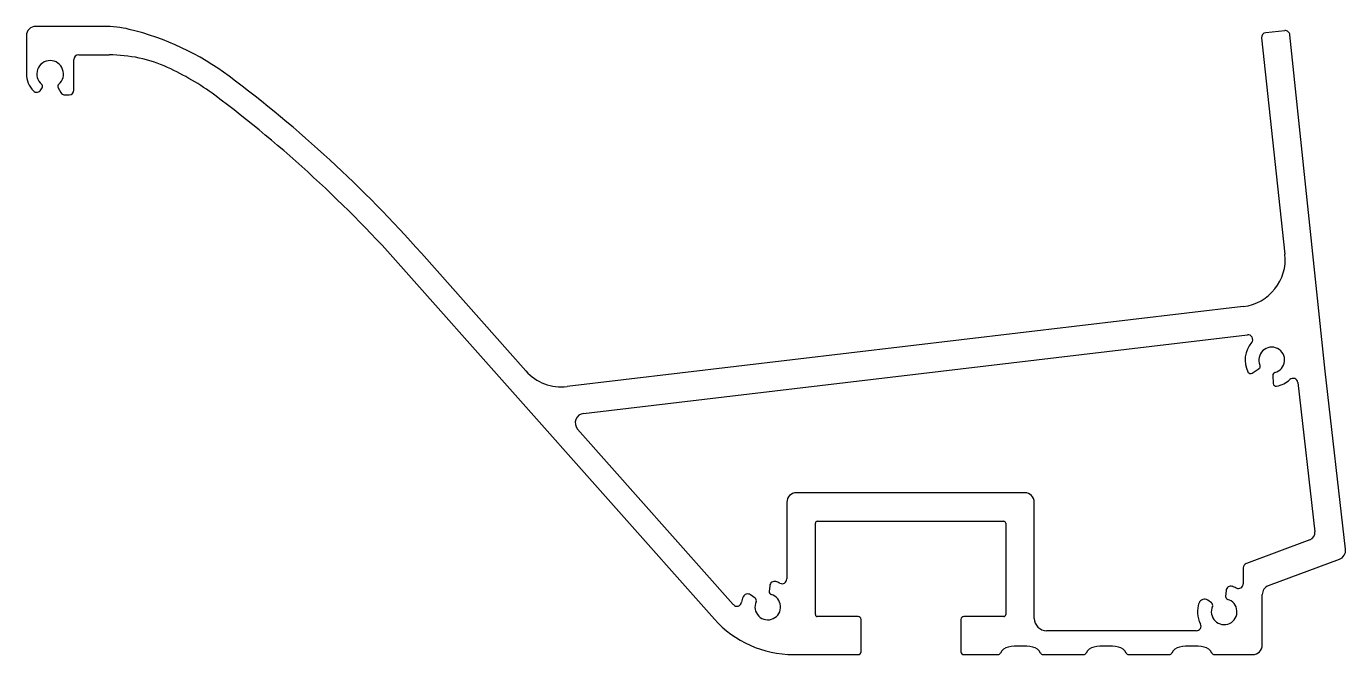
# Model space of a CAD drawing. Extents: x 2448 to 2586, y 1041 to 1107.
import ezdxf

# ---------------------------------------------------------------- set-up
doc = ezdxf.new("R2010")
doc.units = 0
doc.layers.get('0').update_dxf_attribs({"linetype": 'CONTINUOUS'})

msp = doc.modelspace()

# ---------------------------------------------------------------- linework, layer by layer
for p, q in [((2455.66, 1106.86), (2448.51, 1106.86)), ((2579.72, 1106.4), (2577.73, 1106.19)), ((2447.51, 1105.86), (2447.51, 1101.86)), ((2577.29, 1105.64), (2579.75, 1082.93)), ((2583.98, 1070.65), (2580.27, 1105.96)), ((2452.51, 1100.16), (2452.51, 1103.36)), ((2453.01, 1103.86), (2456.21, 1103.86)), ((2449.05, 1100.18), (2449.18, 1100.41)), ((2450.85, 1100.41), (2451.14, 1099.91)), ((2451.57, 1099.66), (2452.01, 1099.66)), ((2500, 1070.66), (2489.02, 1083.02)), ((2487.15, 1081.36), (2519.8, 1044.59)), ((2575.37, 1077.42), (2504.32, 1069.01)), ((2506.06, 1066.2), (2575.8, 1074.45)), ((2576.3, 1070.43), (2577.02, 1070.91)), ((2578.47, 1070.19), (2578.52, 1069.33)), ((2586.11, 1051.93), (2583.98, 1070.65)), ((2581.1, 1069.44), (2582.88, 1053.76)), ((2521.79, 1046.11), (2505.43, 1064.54)), ((2552.41, 1057.86), (2528.41, 1057.86)), ((2527.41, 1056.86), (2527.41, 1048.8)), ((2553.41, 1044.66), (2553.41, 1056.86)), ((2530.61, 1054.86), (2550.21, 1054.86)), ((2530.41, 1045.06), (2530.41, 1054.66)), ((2550.41, 1054.66), (2550.41, 1045.06)), ((2582.37, 1052.92), (2575.69, 1050.43)), ((2578.02, 1048.1), (2585.47, 1050.88)), ((2575.36, 1049.96), (2575.36, 1048.3)), ((2525.61, 1048.09), (2525.56, 1047.47)), ((2524.09, 1046.79), (2523.58, 1047.14)), ((2572.04, 1046.29), (2571.63, 1046.57)), ((2573.56, 1047.59), (2573.51, 1046.97)), ((2577.36, 1041.86), (2577.36, 1047.16)), ((2534.91, 1044.86), (2530.61, 1044.86)), ((2535.21, 1041.16), (2535.21, 1044.56)), ((2545.71, 1044.56), (2545.71, 1041.16)), ((2550.21, 1044.86), (2546.01, 1044.86)), ((2570.43, 1043.36), (2554.71, 1043.36)), ((2528.1, 1040.86), (2534.91, 1040.86)), ((2546.01, 1040.86), (2549.6, 1040.86)), ((2554.33, 1040.86), (2558.6, 1040.86)), ((2563.33, 1040.86), (2567.6, 1040.86)), ((2572.33, 1040.86), (2576.36, 1040.86))]:
    msp.add_line(p, q)
for centre, radius, start, end in [((2448.51, 1105.86), 1, 90, 180), ((2455.66, 1095.41), 11.45, 76.5123, 90), ((2451.66, 1078.73), 28.6, 53.159, 76.5123), ((2577.78, 1105.69), 0.5, 96.1923, 186.1923), ((2579.77, 1105.91), 0.5, 6, 96.1923), ((2453.01, 1103.36), 0.5, 90, 180), ((2456.21, 1088.86), 15, 65.8311, 90), ((2450.01, 1101.86), 1.4, 310.1642, 229.8358), ((2451.66, 1078.73), 26.1, 53.159, 65.8311), ((2450.01, 1101.86), 2.5, 180, 225.5225), ((2448.92, 1100.56), 0.3, 330, 49.8358), ((2451.11, 1100.56), 0.3, 130.1642, 210), ((2387.06, 992.5), 136.35, 41.6, 53.159), ((2448.61, 1100.43), 0.5, 225.5225, 330), ((2451.57, 1100.16), 0.5, 210, 270), ((2452.01, 1100.16), 0.5, 270, 0), ((2387.06, 992.5), 133.85, 41.6, 53.159), ((2574.78, 1082.39), 5, 276.7504, 6.1923), ((2575.86, 1073.96), 0.5, 319.2915, 96.7504), ((2578.36, 1071.81), 2.8, 139.2915, 206.8002), ((2578.36, 1071.81), 1.35, 284.168, 203.2166), ((2503.74, 1073.98), 5, 221.6, 276.7504), ((2576.13, 1070.68), 0.3, 206.8002, 303.6923), ((2576.85, 1071.15), 0.3, 303.6923, 23.2166), ((2578.77, 1070.21), 0.3, 104.168, 183.6923), ((2578.82, 1069.35), 0.3, 183.6923, 280.5844), ((2578.36, 1071.81), 2.8, 280.5844, 312.6834), ((2580.6, 1069.38), 0.5, 6.5, 132.6834), ((2506.18, 1065.21), 1, 96.7504, 221.6), ((2528.41, 1056.86), 1, 90, 180), ((2552.41, 1056.86), 1, 0, 90), ((2530.61, 1054.66), 0.2, 90, 180), ((2550.21, 1054.66), 0.2, 0, 90), ((2582.09, 1053.67), 0.8, 290.4495, 6.5), ((2585.12, 1051.81), 1, 290.4495, 6.5), ((2575.86, 1049.96), 0.5, 110.4495, 180), ((2526.11, 1048.05), 0.5, 72.4441, 175), ((2525.41, 1045.86), 2.8, 62.9643, 72.4441), ((2526.91, 1048.8), 0.5, 242.9643, 360), ((2574.06, 1047.55), 0.5, 72.4441, 175), ((2573.36, 1045.36), 2.8, 62.9643, 72.4441), ((2574.86, 1048.3), 0.5, 242.9643, 360), ((2578.36, 1047.16), 1, 110.4495, 180), ((2525.41, 1045.86), 2.8, 157.5559, 169.7739), ((2523.29, 1046.73), 0.5, 55, 157.5559), ((2525.41, 1045.86), 1.35, 155.4757, 74.5243), ((2523.91, 1046.54), 0.3, 335.4757, 55), ((2525.86, 1047.45), 0.3, 175, 254.5243), ((2571.29, 1046.08), 0.6, 55, 160.8266), ((2573.36, 1045.36), 1.35, 155.4757, 74.5243), ((2573.81, 1046.95), 0.3, 175, 254.5243), ((2522.17, 1046.44), 0.5, 221.6, 349.7739), ((2573.36, 1045.36), 2.8, 160.8266, 207.0357), ((2571.86, 1046.04), 0.3, 335.4757, 55), ((2528.1, 1051.96), 11.1, 221.6, 270), ((2530.61, 1045.06), 0.2, 180, 270), ((2534.91, 1044.56), 0.3, 0, 90), ((2546.01, 1044.56), 0.3, 90, 180), ((2550.21, 1045.06), 0.2, 270, 360), ((2554.71, 1044.66), 1.3, 180, 270), ((2570.43, 1043.86), 0.5, 270, 27.0357), ((2534.91, 1041.16), 0.3, 270, 360), ((2546.01, 1041.16), 0.3, 180, 270), ((2549.6, 1041.16), 0.3, 270, 334.4667), ((2550.86, 1040.55), 1.1, 100.7451, 154.4667), ((2551.96, 1034.76), 7, 79.2549, 100.7451), ((2553.06, 1040.55), 1.1, 25.5333, 79.2549), ((2554.33, 1041.16), 0.3, 205.5333, 270), ((2558.6, 1041.16), 0.3, 270, 334.4667), ((2559.86, 1040.55), 1.1, 100.7451, 154.4667), ((2560.96, 1034.76), 7, 79.2549, 100.7451), ((2562.06, 1040.55), 1.1, 25.5333, 79.2549), ((2563.33, 1041.16), 0.3, 205.5333, 270), ((2567.6, 1041.16), 0.3, 270, 334.4667), ((2568.86, 1040.55), 1.1, 100.7451, 154.4667), ((2569.96, 1034.76), 7, 79.2549, 100.7451), ((2571.06, 1040.55), 1.1, 25.5333, 79.2549), ((2572.33, 1041.16), 0.3, 205.5333, 270), ((2576.36, 1041.86), 1, 270, 360)]:
    msp.add_arc(centre, radius, start, end)

doc.saveas('drawing.dxf')
